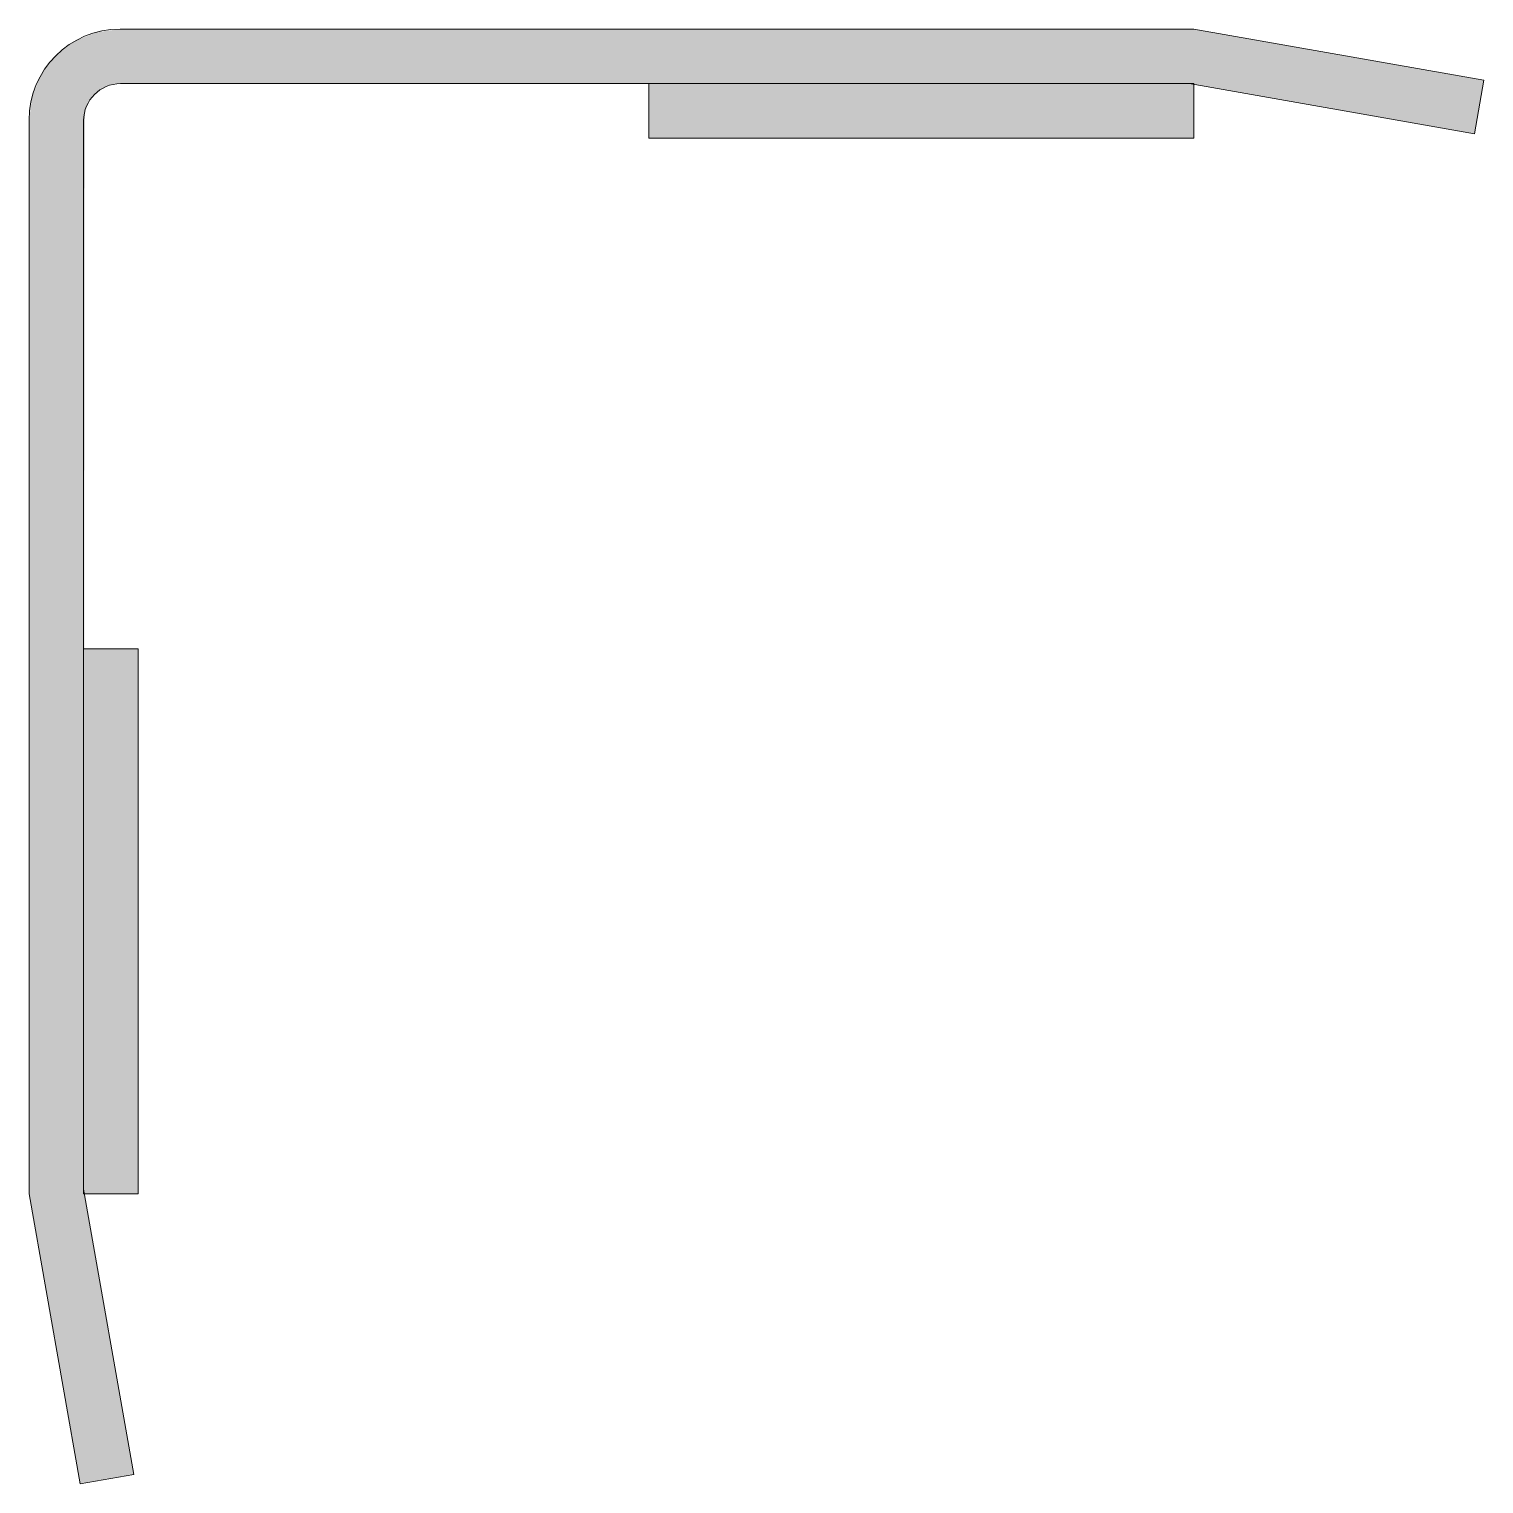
# Model space of a CAD drawing. Header units: metres. Extents: x -3 to 37, y -37 to 3.
import ezdxf

# ---------------------------------------------------------------- set-up
doc = ezdxf.new("R2010")
doc.units = ezdxf.units.M
doc.layers.add('A-DETL-GENF', color=92, linetype='Continuous', lineweight=18)

# ---------------------------------------------------------------- blocks, each defined once
blk = doc.blocks.new('42 rvs hoekbeschermer - 42 f rvs L40x40-1546541-00_0 Basismaterialen')
at = {"layer": 'A-DETL-GENF', "lineweight": 13}
blk.add_hatch(color=256, dxfattribs=at).paths.add_polyline_path([(-1.594, -37), (-0.117, -36.74), (-1.5, -28.895), (-1.465, 0.746), (-1.364, 0.992), (-1.202, 1.202), (-0.992, 1.364), (-0.746, 1.465), (-0.483, 1.5), (29.026, 1.477), (36.74, 0.117), (37, 1.594), (29.026, 3), (-0.5, 3), (-1.147, 2.915), (-1.75, 2.665), (-2.268, 2.268), (-2.665, 1.75), (-2.915, 1.147), (-3, 0.5), (-3, -29.026)])
h = blk.add_hatch(color=256, dxfattribs=at)
h.paths.add_polyline_path([(0, -29.026), (0, -14.04), (-1.5, -14.04), (-1.5, -29.026)])
h.paths.add_polyline_path([(29.026, 0), (29.026, 1.5), (14.04, 1.5), (14.04, 0)])
at = {"layer": 'A-DETL-GENF'}
for p, q in [((29.026, 3), (-0.5, 3)), ((37, 1.594), (29.026, 3)), ((-0.483, 1.5), (14.04, 1.5)), ((28.895, 1.5), (36.74, 0.117)), ((36.74, 0.117), (37, 1.594)), ((-3, 0.5), (-3, -29.026)), ((-1.5, -14.04), (-1.5, 0.483)), ((-3, -29.026), (-1.594, -37)), ((-0.117, -36.74), (-1.5, -28.895)), ((-1.594, -37), (-0.117, -36.74))]:
    blk.add_line(p, q, dxfattribs=at)
at = {"layer": 'A-DETL-GENF', "lineweight": 13}
for p, q in [((29.026, 1.5), (14.04, 1.5)), ((14.04, 1.5), (14.04, 0)), ((29.026, 0), (29.026, 1.5)), ((14.04, 0), (29.026, 0)), ((0, -14.04), (-1.5, -14.04)), ((-1.5, -14.04), (-1.5, -29.026)), ((0, -29.026), (0, -14.04)), ((-1.5, -29.026), (0, -29.026))]:
    blk.add_line(p, q, dxfattribs=at)
at = {"layer": 'A-DETL-GENF'}
for centre, radius in [((-0.5, 0.5), 2.5), ((-0.483, 0.483), 1.017)]:
    blk.add_arc(centre, radius, 90, 180, dxfattribs=at)

msp = doc.modelspace()

# ---------------------------------------------------------------- block references
msp.add_blockref('42 rvs hoekbeschermer - 42 f rvs L40x40-1546541-00_0 Basismaterialen', (0, 0))

doc.saveas('drawing.dxf')
